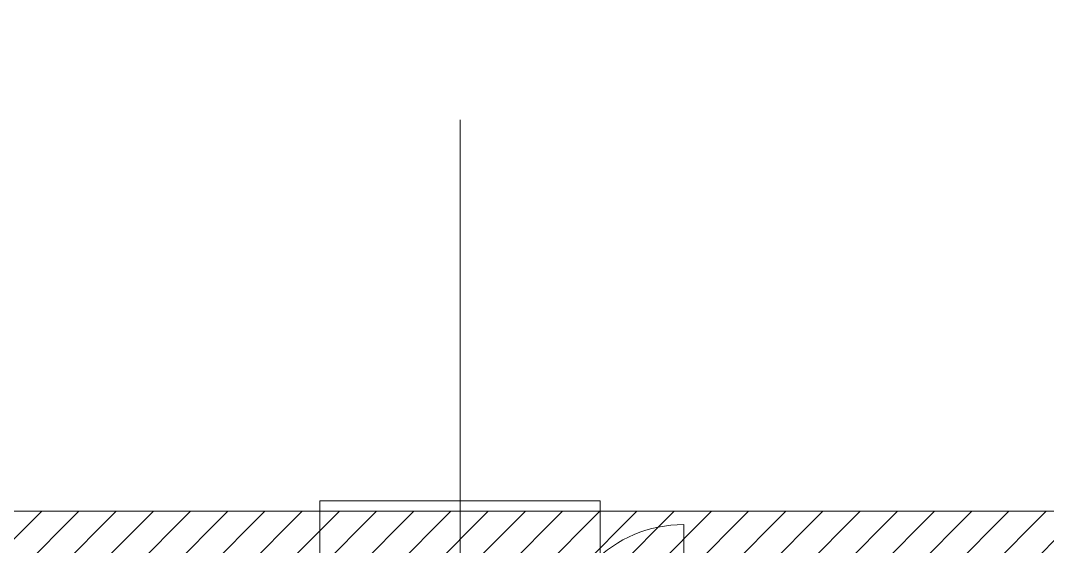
# Model space of a CAD drawing. Extents: x 6529560 to 6558080, y 5579316 to 5588131.
# Drawn here: x 6543592.15 to 6543599.47, y 5579518.9 to 5579522.64 of the extents above; entities that cross this region are included whole.
import ezdxf

# ---------------------------------------------------------------- set-up
doc = ezdxf.new("R2010")
doc.units = 0
doc.header["$MEASUREMENT"] = 0
doc.linetypes.add('ACAD_ISO10W100', pattern=[18, 12, -3, 0, -3])
doc.layers.get('0').update_dxf_attribs({"color": 2, "linetype": 'CONTINUOUS', "lineweight": 5})
for name, color, linetype, lineweight in [('arch_drzwi i okna', 4, 'CONTINUOUS', 15), ('arch_fundamenty na rzucie', 3, 'CONTINUOUS', 15), ('arch_osie', 181, 'CONTINUOUS', 5), ('arch_wzmocnienie plyty betonowej', 6, 'CONTINUOUS', 15)]:
    doc.layers.add(name, color=color, linetype=linetype, lineweight=lineweight)

# ---------------------------------------------------------------- blocks, each defined once
blk = doc.blocks.new('biura_parter_hala')
at = {"layer": 'arch_drzwi i okna', "elevation": -0.0368575220855849}
blk.add_lwpolyline([(79.29465180914849, 0.5315340515226126), (79.29465180914849, -0.3784661153331399)], dxfattribs=at)
at = {"layer": 'arch_drzwi i okna'}
blk.add_arc((79.29465180914849, -0.3784661153331399, 4.888799917053185), 0.9100001668557524, 90, 180, dxfattribs=at)
at = {"layer": 'arch_fundamenty na rzucie', "extrusion": (4.9483997e-09, 8.021447e-10, 1), "elevation": -0.0368575220855849}
blk.add_lwpolyline([(78.69944507814944, 0.699878609739244), (76.6994450846687, 0.7000832278281451), (76.69924045912921, -1.299916757270693), (78.69924044795334, -1.300121378153562)], close=True, dxfattribs=at)

msp = doc.modelspace()

# ---------------------------------------------------------------- hatches: boundary and pattern name
at = {"layer": 'arch_wzmocnienie plyty betonowej', "transparency": 33554597}
h = msp.add_hatch(dxfattribs=at)
h.set_pattern_fill('ANSI31', color=256, scale=1.5, style=0)
h.set_pattern_definition([(45, (225.7260103076696, 143.3795363781974), (-0.1325825214724776, 0.1325825214724777), [])])
h.paths.add_polyline_path([(6543624.582240404, 5579602.479571113), (6543625.582257184, 5579602.479571128), (6543625.582240363, 5579608.520169343), (6543516.982245128, 5579608.520169307), (6543516.982247426, 5579518.150203206), (6543625.582236773, 5579518.14520321), (6543625.582240911, 5579522.445972868), (6543624.582240911, 5579522.445972859), (6543624.582239991, 5579519.145249251), (6543517.982245747, 5579519.150202854), (6543517.982245718, 5579607.520169307), (6543624.582240369, 5579607.520170049)])

# ---------------------------------------------------------------- linework, layer by layer
at = {"layer": 'arch_fundamenty na rzucie', "extrusion": (4.9483997e-09, 8.021447e-10, 1)}
msp.add_lwpolyline([(6543596.281681783, 5579519.220047943), (6543594.281681791, 5579519.220252562), (6543594.281477164, 5579517.220252577), (6543596.281477154, 5579517.220047955)], close=True, dxfattribs=at)
at = {"layer": 'arch_osie', "linetype": 'ACAD_ISO10W100', "ltscale": 0.3, "extrusion": (-4.9483178e-09, -8.026501e-10, 1)}
msp.add_lwpolyline([(6543595.282234406, 5579501.853899869), (6543595.282237133, 5579521.933252907)], dxfattribs=at)
at = {"layer": 'arch_wzmocnienie plyty betonowej'}
msp.add_lwpolyline([(6543624.582240404, 5579602.479571113), (6543625.582257184, 5579602.479571128), (6543625.582240363, 5579608.520169343), (6543516.982245128, 5579608.520169307), (6543516.982247426, 5579518.150203206), (6543625.582236773, 5579518.14520321), (6543625.582240911, 5579522.445972868), (6543624.582240911, 5579522.445972859), (6543624.582239991, 5579519.145249251), (6543517.982245747, 5579519.150202854), (6543517.982245718, 5579607.520169307), (6543624.582240369, 5579607.520170049)], close=True, dxfattribs=at)

# ---------------------------------------------------------------- block references
msp.add_blockref('biura_parter_hala', (6543517.582236774, 5579518.520169346, 13.87958101109268))

doc.saveas('drawing.dxf')
